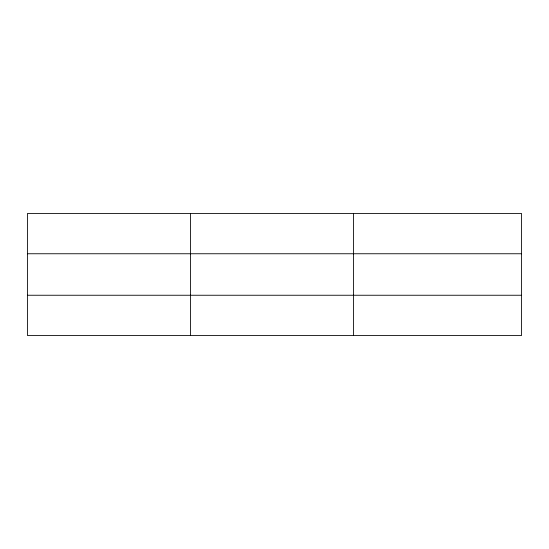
<?xml version="1.0" encoding="UTF-8"?>
<svg xmlns="http://www.w3.org/2000/svg" width="549" height="549" viewBox="0 0 549 549"><rect width="100%" height="100%" fill="white"/><g stroke="black" fill="none" stroke-linecap="round" stroke-linejoin="round"><path stroke-width="0.82" d="M190.503 335.508L190.503 213.492M353.556 335.508L353.556 213.492M521.55 295.245L521.55 335.508L27.45 335.508L27.45 213.492L521.55 213.492L521.55 295.245L27.45 295.245M27.45 253.755L521.55 253.755"/></g></svg>
